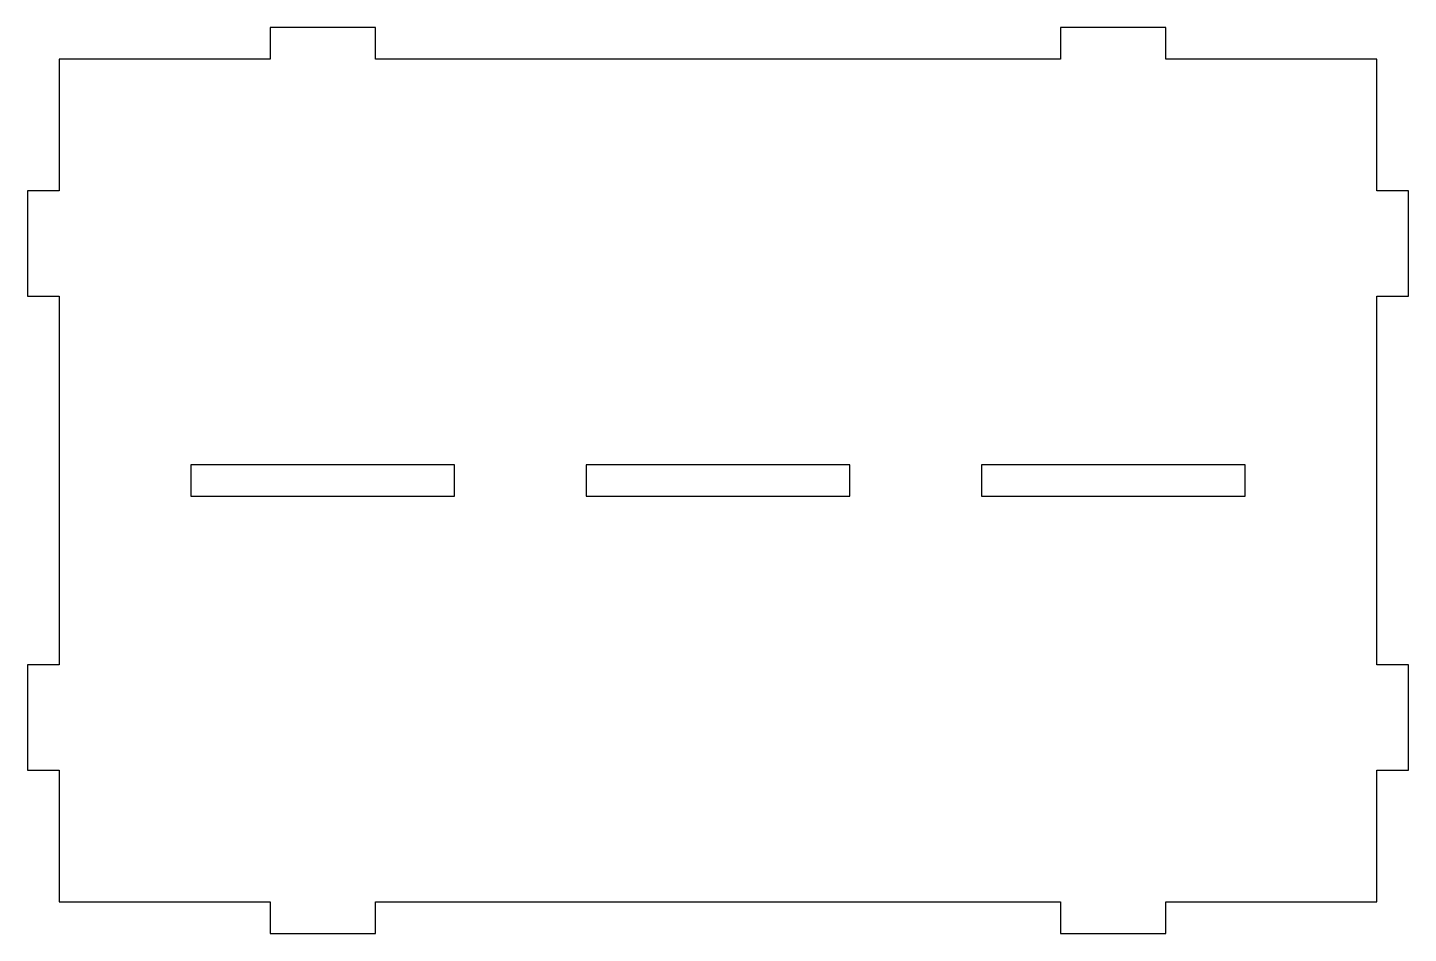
# Model space of a CAD drawing. Extents: x -66 to 196, y -6 to 166.
import ezdxf

# ---------------------------------------------------------------- set-up
doc = ezdxf.new("R2010")
doc.units = 0
doc.layers.add('INTERIOR_LOOPS', color=7, linetype='CONTINUOUS')
doc.layers.add('OUTER_LOOP', color=7, linetype='CONTINUOUS')

msp = doc.modelspace()

# ---------------------------------------------------------------- linework, layer by layer
at = {"layer": 'INTERIOR_LOOPS', "color": 3, "linetype": 'CONTINUOUS'}
for p, q in [((-35, 83), (-35, 77)), ((15, 83), (-35, 83)), ((15, 77), (15, 83)), ((40, 83), (40, 77)), ((90, 83), (40, 83)), ((90, 77), (90, 83)), ((115, 83), (115, 77)), ((165, 83), (115, 83)), ((165, 77), (165, 83)), ((-35, 77), (15, 77)), ((40, 77), (90, 77)), ((115, 77), (165, 77))]:
    msp.add_line(p, q, dxfattribs=at)
at = {"layer": 'OUTER_LOOP', "color": 3, "linetype": 'CONTINUOUS'}
for p, q in [((0, 166), (-20, 166)), ((-20, 166), (-20, 160)), ((0, 160), (0, 166)), ((150, 166), (130, 166)), ((130, 166), (130, 160)), ((150, 160), (150, 166)), ((-20, 160), (-60, 160)), ((-60, 160), (-60, 135)), ((130, 160), (0, 160)), ((190, 160), (150, 160)), ((190, 135), (190, 160)), ((-60, 135), (-66, 135)), ((-66, 135), (-66, 115)), ((196, 135), (190, 135)), ((196, 115), (196, 135)), ((-66, 115), (-60, 115)), ((-60, 115), (-60, 45)), ((190, 45), (190, 115)), ((190, 115), (196, 115)), ((-60, 45), (-66, 45)), ((-66, 45), (-66, 25)), ((196, 45), (190, 45)), ((196, 25), (196, 45)), ((-66, 25), (-60, 25)), ((-60, 25), (-60, 0)), ((190, 0), (190, 25)), ((190, 25), (196, 25)), ((-60, 0), (-20, 0)), ((-20, 0), (-20, -6)), ((0, 0), (130, 0)), ((0, -6), (0, 0)), ((130, 0), (130, -6)), ((150, -6), (150, 0)), ((150, 0), (190, 0)), ((-20, -6), (0, -6)), ((130, -6), (150, -6))]:
    msp.add_line(p, q, dxfattribs=at)

doc.saveas('drawing.dxf')
